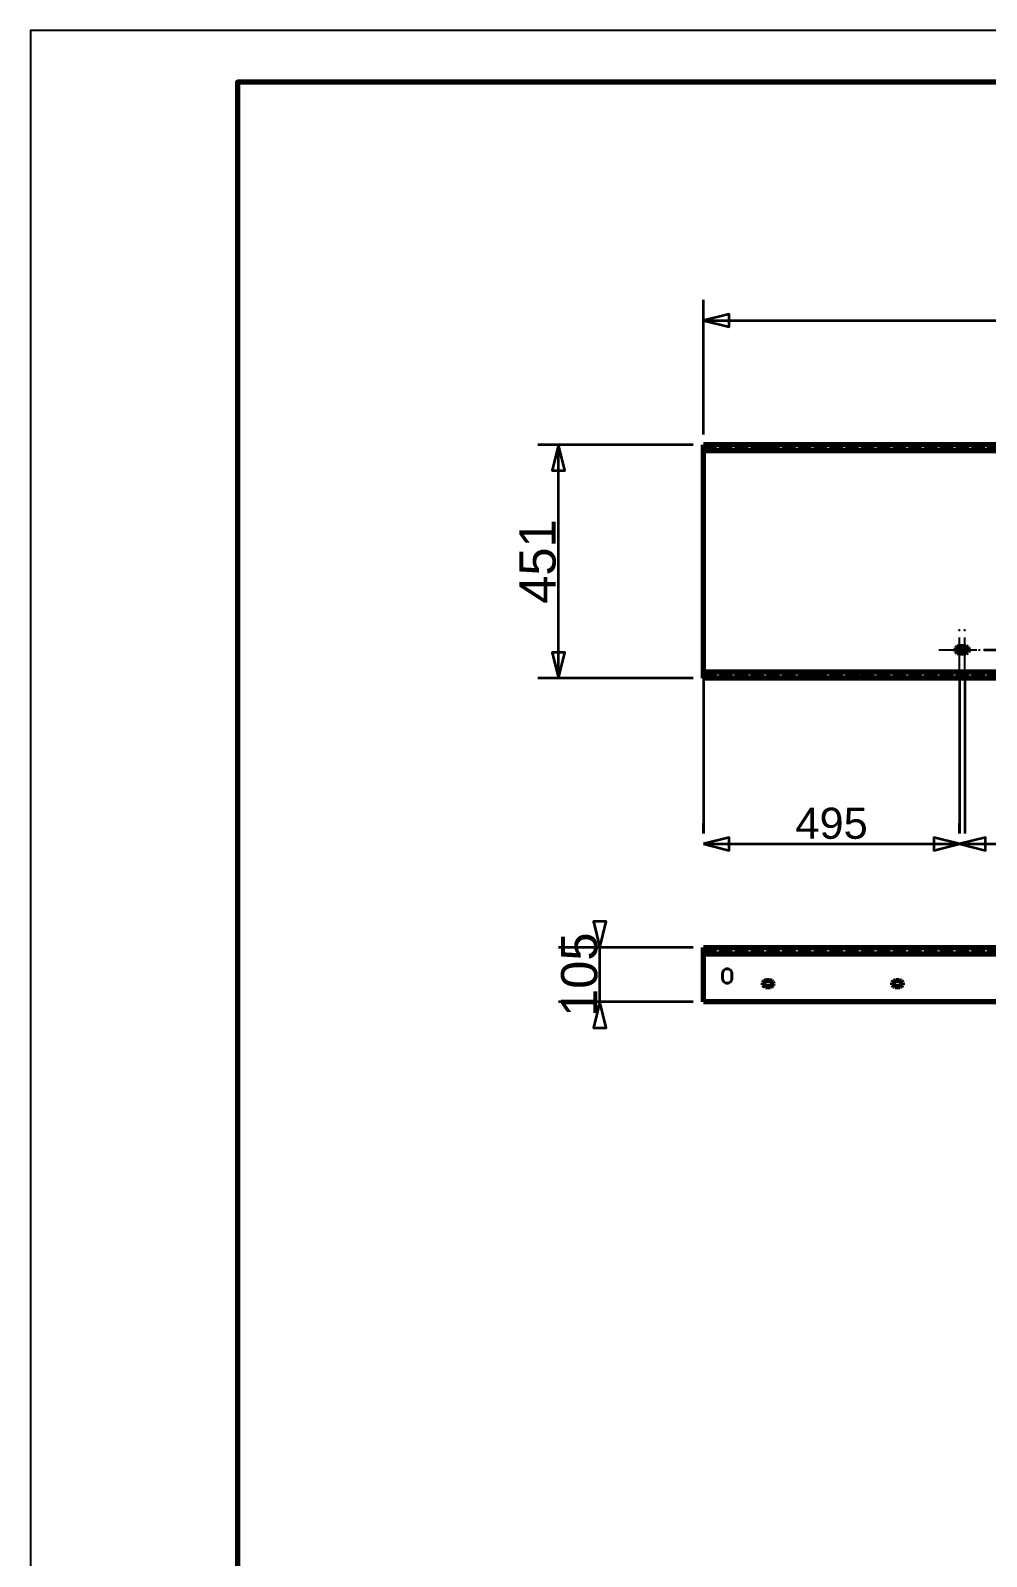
# Model space of a CAD drawing. Header units: millimetres. Extents: x 0 to 420, y 0 to 297.
# Drawn here: x 0 to 92.3, y 149.6 to 297 of the extents above; entities that cross this region are included whole.
import ezdxf
from ezdxf.enums import TextEntityAlignment as Align

# ---------------------------------------------------------------- set-up
doc = ezdxf.new("R2010")
doc.units = ezdxf.units.MM
doc.linetypes.add('CENTER', pattern=[5.08, 3.175, -0.635, 0.635, -0.635])
doc.linetypes.add('DASHED', pattern=[1.524, 1.27, -0.254])
doc.styles.add('GOST', font='Arial')

msp = doc.modelspace()

# ---------------------------------------------------------------- linework, layer by layer
at = {"color": 7, "lineweight": 35}
for p, q in [((65, 258), (65, 271)), ((65, 269), (240, 269)), ((64, 257), (49, 257)), ((51, 234.45), (51, 257)), ((92.08, 237.2), (255, 237.2)), ((64, 234.45), (49, 234.45)), ((65, 234.45), (65, 219.45)), ((89.75, 234.86), (89.75, 219.45)), ((90.25, 234.86), (90.25, 219.45)), ((65, 219.45), (65, 220.45)), ((89.75, 219.45), (89.75, 220.45)), ((89.75, 219.45), (89.75, 220.45)), ((65, 218.45), (89.75, 218.45)), ((89.75, 218.45), (101.7, 218.45)), ((64, 208.45), (51, 208.45)), ((55, 203.2), (55, 208.45)), ((64, 203.2), (51, 203.2))]:
    msp.add_line(p, q, dxfattribs=at)
at = {"color": 1, "lineweight": 70}
for p, q in [((65, 256.98), (65, 257)), ((65, 257), (65, 257)), ((240, 257), (65, 257)), ((65, 256.97), (65, 256.98)), ((65, 256.94), (65, 256.97)), ((65, 256.91), (65, 256.94)), ((65, 256.87), (65, 256.91)), ((65, 256.82), (65, 256.87)), ((65, 256.77), (65, 256.82)), ((65, 256.72), (65, 256.77)), ((65, 256.66), (65, 256.72)), ((65, 256.6), (65, 256.66)), ((65, 256.53), (65, 256.6)), ((65, 256.47), (65, 256.53)), ((65, 256.4), (65, 256.47)), ((65, 235.05), (65, 256.4)), ((240, 256.4), (65, 256.4)), ((89.42, 237.25), (89.45, 237.34)), ((89.42, 237.15), (89.42, 237.25)), ((89.45, 237.34), (89.5, 237.42)), ((89.5, 237.42), (89.57, 237.48)), ((89.57, 237.48), (89.66, 237.52)), ((89.66, 237.52), (89.75, 237.53)), ((89.75, 237.53), (90.25, 237.53)), ((90.25, 237.53), (90.34, 237.52)), ((90.34, 237.52), (90.43, 237.48)), ((90.43, 237.48), (90.5, 237.42)), ((90.5, 237.42), (90.55, 237.34)), ((90.55, 237.34), (90.58, 237.25)), ((90.58, 237.25), (90.58, 237.15)), ((89.45, 237.06), (89.42, 237.15)), ((89.5, 236.98), (89.45, 237.06)), ((89.57, 236.92), (89.5, 236.98)), ((89.66, 236.88), (89.57, 236.92)), ((89.75, 236.87), (89.66, 236.88)), ((90.25, 236.87), (89.75, 236.87)), ((90.34, 236.88), (90.25, 236.87)), ((90.43, 236.92), (90.34, 236.88)), ((90.5, 236.98), (90.43, 236.92)), ((90.55, 237.06), (90.5, 236.98)), ((90.58, 237.15), (90.55, 237.06)), ((65, 234.98), (65, 235.05)), ((240, 235.05), (65, 235.05)), ((65, 234.92), (65, 234.98)), ((65, 234.85), (65, 234.92)), ((65, 234.79), (65, 234.85)), ((65, 234.73), (65, 234.79)), ((65, 234.68), (65, 234.73)), ((65, 234.63), (65, 234.68)), ((65, 234.58), (65, 234.63)), ((65, 234.54), (65, 234.58)), ((65, 234.51), (65, 234.54)), ((65, 234.48), (65, 234.51)), ((65, 234.47), (65, 234.48)), ((65, 234.45), (65, 234.47)), ((240, 234.45), (65, 234.45)), ((65, 234.45), (65, 234.45)), ((65, 208.45), (240, 208.45)), ((65, 208.43), (65, 208.45)), ((65, 208.45), (65, 208.45)), ((65, 208.42), (65, 208.43)), ((65, 208.39), (65, 208.42)), ((65, 208.36), (65, 208.39)), ((65, 208.32), (65, 208.36)), ((65, 208.27), (65, 208.32)), ((65, 208.22), (65, 208.27)), ((65, 208.17), (65, 208.22)), ((65, 208.11), (65, 208.17)), ((65, 208.05), (65, 208.11)), ((65, 207.98), (65, 208.05)), ((65, 207.92), (65, 207.98)), ((65, 207.85), (65, 207.92)), ((65, 203.2), (65, 207.85)), ((65, 207.85), (240, 207.85)), ((70.8, 204.95), (70.81, 205.04)), ((70.81, 204.86), (70.8, 204.95)), ((70.81, 205.04), (70.86, 205.13)), ((70.86, 204.77), (70.81, 204.86)), ((70.86, 205.13), (70.92, 205.19)), ((70.92, 205.19), (71.01, 205.24)), ((71.01, 205.24), (71.1, 205.25)), ((71.1, 205.25), (71.4, 205.25)), ((71.4, 205.25), (71.49, 205.24)), ((71.49, 205.24), (71.58, 205.19)), ((71.58, 205.19), (71.64, 205.13)), ((71.64, 205.13), (71.69, 205.04)), ((71.69, 204.86), (71.64, 204.77)), ((71.69, 205.04), (71.7, 204.95)), ((71.7, 204.95), (71.69, 204.86)), ((83.3, 204.95), (83.31, 205.04)), ((83.31, 204.86), (83.3, 204.95)), ((83.31, 205.04), (83.36, 205.13)), ((83.36, 204.77), (83.31, 204.86)), ((83.36, 205.13), (83.42, 205.19)), ((83.42, 205.19), (83.51, 205.24)), ((83.51, 205.24), (83.6, 205.25)), ((83.6, 205.25), (83.9, 205.25)), ((83.9, 205.25), (83.99, 205.24)), ((83.99, 205.24), (84.08, 205.19)), ((84.08, 205.19), (84.14, 205.13)), ((84.14, 205.13), (84.19, 205.04)), ((84.19, 204.86), (84.14, 204.77)), ((84.19, 205.04), (84.2, 204.95)), ((84.2, 204.95), (84.19, 204.86)), ((70.92, 204.71), (70.86, 204.77)), ((71.01, 204.66), (70.92, 204.71)), ((71.1, 204.65), (71.01, 204.66)), ((71.4, 204.65), (71.1, 204.65)), ((71.49, 204.66), (71.4, 204.65)), ((71.58, 204.71), (71.49, 204.66)), ((71.64, 204.77), (71.58, 204.71)), ((83.42, 204.71), (83.36, 204.77)), ((83.51, 204.66), (83.42, 204.71)), ((83.6, 204.65), (83.51, 204.66)), ((83.9, 204.65), (83.6, 204.65)), ((83.99, 204.66), (83.9, 204.65)), ((84.08, 204.71), (83.99, 204.66)), ((84.14, 204.77), (84.08, 204.71)), ((240, 203.2), (65, 203.2))]:
    msp.add_line(p, q, dxfattribs=at)
at = {"color": 5, "linetype": 'DASHED', "lineweight": 35}
for p, q in [((65, 257), (65, 256.7)), ((65, 257), (240, 257)), ((65, 256.7), (65, 257)), ((65, 256.7), (65, 256.7)), ((65, 256.7), (65, 256.69)), ((65, 256.7), (240, 256.7)), ((240, 256.7), (65, 256.7)), ((65, 256.69), (65, 256.68)), ((65, 256.68), (65, 256.67)), ((65, 256.67), (65, 256.65)), ((65, 256.65), (65, 256.63)), ((65, 256.63), (65, 256.61)), ((65, 256.61), (65, 256.59)), ((65, 256.59), (65, 256.56)), ((65, 256.56), (65, 256.53)), ((65, 256.53), (65, 256.5)), ((65, 256.5), (65, 256.47)), ((65, 256.47), (65, 256.43)), ((65, 256.43), (65, 256.4)), ((70.81, 257), (70.8, 257)), ((70.8, 257), (70.8, 257)), ((70.8, 257), (70.8, 257)), ((70.8, 257), (70.81, 257)), ((70.81, 256.7), (70.8, 256.7)), ((70.8, 256.7), (70.8, 256.7)), ((70.8, 256.7), (70.8, 256.7)), ((70.8, 256.7), (70.81, 256.7)), ((70.82, 257), (70.81, 257)), ((70.81, 257), (70.82, 257)), ((70.82, 256.7), (70.81, 256.7)), ((70.81, 256.7), (70.82, 256.7)), ((70.83, 257), (70.82, 257)), ((70.82, 257), (70.83, 257)), ((70.83, 256.7), (70.82, 256.7)), ((70.82, 256.7), (70.83, 256.7)), ((70.85, 257), (70.83, 257)), ((70.83, 257), (70.85, 257)), ((70.85, 256.7), (70.83, 256.7)), ((70.83, 256.7), (70.85, 256.7)), ((70.87, 257), (70.85, 257)), ((70.85, 257), (70.87, 257)), ((70.87, 256.7), (70.85, 256.7)), ((70.85, 256.7), (70.87, 256.7)), ((70.89, 257), (70.87, 257)), ((70.87, 257), (70.89, 257)), ((70.89, 256.7), (70.87, 256.7)), ((70.87, 256.7), (70.89, 256.7)), ((70.91, 257), (70.89, 257)), ((70.89, 257), (70.91, 257)), ((70.91, 256.7), (70.89, 256.7)), ((70.89, 256.7), (70.91, 256.7)), ((70.94, 257), (70.91, 257)), ((70.91, 257), (70.94, 257)), ((70.94, 256.7), (70.91, 256.7)), ((70.91, 256.7), (70.94, 256.7)), ((70.97, 257), (70.94, 257)), ((70.94, 257), (70.97, 257)), ((70.97, 256.7), (70.94, 256.7)), ((70.94, 256.7), (70.97, 256.7)), ((71, 257), (70.97, 257)), ((70.97, 257), (71, 257)), ((71, 256.7), (70.97, 256.7)), ((70.97, 256.7), (71, 256.7)), ((71.03, 257), (71, 257)), ((71, 257), (71.03, 257)), ((71.03, 256.7), (71, 256.7)), ((71, 256.7), (71.03, 256.7)), ((71.07, 257), (71.03, 257)), ((71.03, 257), (71.07, 257)), ((71.07, 256.7), (71.03, 256.7)), ((71.03, 256.7), (71.07, 256.7)), ((71.1, 257), (71.07, 257)), ((71.07, 257), (71.1, 257)), ((71.1, 256.7), (71.07, 256.7)), ((71.07, 256.7), (71.1, 256.7)), ((71.4, 257), (71.1, 257)), ((71.1, 257), (71.4, 257)), ((71.1, 256.7), (71.4, 256.7)), ((71.4, 256.7), (71.1, 256.7)), ((71.4, 257), (71.43, 257)), ((71.43, 257), (71.4, 257)), ((71.4, 256.7), (71.43, 256.7)), ((71.43, 256.7), (71.4, 256.7)), ((71.43, 257), (71.47, 257)), ((71.47, 257), (71.43, 257)), ((71.43, 256.7), (71.47, 256.7)), ((71.47, 256.7), (71.43, 256.7)), ((71.47, 257), (71.5, 257)), ((71.5, 257), (71.47, 257)), ((71.47, 256.7), (71.5, 256.7)), ((71.5, 256.7), (71.47, 256.7)), ((71.5, 257), (71.53, 257)), ((71.53, 257), (71.5, 257)), ((71.5, 256.7), (71.53, 256.7)), ((71.53, 256.7), (71.5, 256.7)), ((71.53, 257), (71.56, 257)), ((71.56, 257), (71.53, 257)), ((71.53, 256.7), (71.56, 256.7)), ((71.56, 256.7), (71.53, 256.7)), ((71.56, 257), (71.59, 257)), ((71.59, 257), (71.56, 257)), ((71.56, 256.7), (71.59, 256.7)), ((71.59, 256.7), (71.56, 256.7)), ((71.59, 257), (71.61, 257)), ((71.61, 257), (71.59, 257)), ((71.59, 256.7), (71.61, 256.7)), ((71.61, 256.7), (71.59, 256.7)), ((71.61, 257), (71.63, 257)), ((71.63, 257), (71.61, 257)), ((71.61, 256.7), (71.63, 256.7)), ((71.63, 256.7), (71.61, 256.7)), ((71.63, 257), (71.65, 257)), ((71.65, 257), (71.63, 257)), ((71.63, 256.7), (71.65, 256.7)), ((71.65, 256.7), (71.63, 256.7)), ((71.65, 257), (71.67, 257)), ((71.67, 257), (71.65, 257)), ((71.65, 256.7), (71.67, 256.7)), ((71.67, 256.7), (71.65, 256.7)), ((71.67, 257), (71.68, 257)), ((71.68, 257), (71.67, 257)), ((71.67, 256.7), (71.68, 256.7)), ((71.68, 256.7), (71.67, 256.7)), ((71.68, 257), (71.69, 257)), ((71.69, 257), (71.68, 257)), ((71.68, 256.7), (71.69, 256.7)), ((71.69, 256.7), (71.68, 256.7)), ((71.69, 257), (71.7, 257)), ((71.7, 257), (71.69, 257)), ((71.69, 256.7), (71.7, 256.7)), ((71.7, 256.7), (71.69, 256.7)), ((71.7, 257), (71.7, 257)), ((71.7, 257), (71.7, 257)), ((71.7, 256.7), (71.7, 256.7)), ((71.7, 256.7), (71.7, 256.7)), ((83.31, 257), (83.3, 257)), ((83.3, 257), (83.3, 257)), ((83.3, 257), (83.3, 257)), ((83.3, 257), (83.31, 257)), ((83.31, 256.7), (83.3, 256.7)), ((83.3, 256.7), (83.3, 256.7)), ((83.3, 256.7), (83.3, 256.7)), ((83.3, 256.7), (83.31, 256.7)), ((83.32, 257), (83.31, 257)), ((83.31, 257), (83.32, 257)), ((83.32, 256.7), (83.31, 256.7)), ((83.31, 256.7), (83.32, 256.7)), ((83.33, 257), (83.32, 257)), ((83.32, 257), (83.33, 257)), ((83.33, 256.7), (83.32, 256.7)), ((83.32, 256.7), (83.33, 256.7)), ((83.35, 257), (83.33, 257)), ((83.33, 257), (83.35, 257)), ((83.35, 256.7), (83.33, 256.7)), ((83.33, 256.7), (83.35, 256.7)), ((83.37, 257), (83.35, 257)), ((83.35, 257), (83.37, 257)), ((83.37, 256.7), (83.35, 256.7)), ((83.35, 256.7), (83.37, 256.7)), ((83.39, 257), (83.37, 257)), ((83.37, 257), (83.39, 257)), ((83.39, 256.7), (83.37, 256.7)), ((83.37, 256.7), (83.39, 256.7)), ((83.41, 257), (83.39, 257)), ((83.39, 257), (83.41, 257)), ((83.41, 256.7), (83.39, 256.7)), ((83.39, 256.7), (83.41, 256.7)), ((83.44, 257), (83.41, 257)), ((83.41, 257), (83.44, 257)), ((83.44, 256.7), (83.41, 256.7)), ((83.41, 256.7), (83.44, 256.7)), ((83.47, 257), (83.44, 257)), ((83.44, 257), (83.47, 257)), ((83.47, 256.7), (83.44, 256.7)), ((83.44, 256.7), (83.47, 256.7)), ((83.5, 257), (83.47, 257)), ((83.47, 257), (83.5, 257)), ((83.5, 256.7), (83.47, 256.7)), ((83.47, 256.7), (83.5, 256.7)), ((83.53, 257), (83.5, 257)), ((83.5, 257), (83.53, 257)), ((83.53, 256.7), (83.5, 256.7)), ((83.5, 256.7), (83.53, 256.7)), ((83.57, 257), (83.53, 257)), ((83.53, 257), (83.57, 257)), ((83.57, 256.7), (83.53, 256.7)), ((83.53, 256.7), (83.57, 256.7)), ((83.6, 257), (83.57, 257)), ((83.57, 257), (83.6, 257)), ((83.6, 256.7), (83.57, 256.7)), ((83.57, 256.7), (83.6, 256.7)), ((83.9, 257), (83.6, 257)), ((83.6, 257), (83.9, 257)), ((83.6, 256.7), (83.9, 256.7)), ((83.9, 256.7), (83.6, 256.7)), ((83.9, 257), (83.93, 257)), ((83.93, 257), (83.9, 257)), ((83.9, 256.7), (83.93, 256.7)), ((83.93, 256.7), (83.9, 256.7)), ((83.93, 257), (83.97, 257)), ((83.97, 257), (83.93, 257)), ((83.93, 256.7), (83.97, 256.7)), ((83.97, 256.7), (83.93, 256.7)), ((83.97, 257), (84, 257)), ((84, 257), (83.97, 257)), ((83.97, 256.7), (84, 256.7)), ((84, 256.7), (83.97, 256.7)), ((84, 257), (84.03, 257)), ((84.03, 257), (84, 257)), ((84, 256.7), (84.03, 256.7)), ((84.03, 256.7), (84, 256.7)), ((84.03, 257), (84.06, 257)), ((84.06, 257), (84.03, 257)), ((84.03, 256.7), (84.06, 256.7)), ((84.06, 256.7), (84.03, 256.7)), ((84.06, 257), (84.09, 257)), ((84.09, 257), (84.06, 257)), ((84.06, 256.7), (84.09, 256.7)), ((84.09, 256.7), (84.06, 256.7)), ((84.09, 257), (84.11, 257)), ((84.11, 257), (84.09, 257)), ((84.09, 256.7), (84.11, 256.7)), ((84.11, 256.7), (84.09, 256.7)), ((84.11, 257), (84.13, 257)), ((84.13, 257), (84.11, 257)), ((84.11, 256.7), (84.13, 256.7)), ((84.13, 256.7), (84.11, 256.7)), ((84.13, 257), (84.15, 257)), ((84.15, 257), (84.13, 257)), ((84.13, 256.7), (84.15, 256.7)), ((84.15, 256.7), (84.13, 256.7)), ((84.15, 257), (84.17, 257)), ((84.17, 257), (84.15, 257)), ((84.15, 256.7), (84.17, 256.7)), ((84.17, 256.7), (84.15, 256.7)), ((84.17, 257), (84.18, 257)), ((84.18, 257), (84.17, 257)), ((84.17, 256.7), (84.18, 256.7)), ((84.18, 256.7), (84.17, 256.7)), ((84.18, 257), (84.19, 257)), ((84.19, 257), (84.18, 257)), ((84.18, 256.7), (84.19, 256.7)), ((84.19, 256.7), (84.18, 256.7)), ((84.19, 257), (84.2, 257)), ((84.2, 257), (84.19, 257)), ((84.19, 256.7), (84.2, 256.7)), ((84.2, 256.7), (84.19, 256.7)), ((84.2, 257), (84.2, 257)), ((84.2, 257), (84.2, 257)), ((84.2, 256.7), (84.2, 256.7)), ((84.2, 256.7), (84.2, 256.7)), ((65, 256.4), (65, 235.05)), ((89.45, 237.34), (89.42, 237.25)), ((89.42, 237.25), (89.42, 237.15)), ((89.5, 237.42), (89.45, 237.34)), ((89.57, 237.48), (89.5, 237.42)), ((89.66, 237.52), (89.57, 237.48)), ((89.75, 237.53), (89.66, 237.52)), ((90.25, 237.53), (89.75, 237.53)), ((90.34, 237.52), (90.25, 237.53)), ((90.43, 237.48), (90.34, 237.52)), ((90.5, 237.42), (90.43, 237.48)), ((90.55, 237.34), (90.5, 237.42)), ((90.58, 237.25), (90.55, 237.34)), ((90.58, 237.15), (90.58, 237.25)), ((89.42, 237.15), (89.45, 237.06)), ((89.45, 237.06), (89.5, 236.98)), ((89.5, 236.98), (89.57, 236.92)), ((89.57, 236.92), (89.66, 236.88)), ((89.66, 236.88), (89.75, 236.87)), ((89.75, 236.87), (90.25, 236.87)), ((90.25, 236.87), (90.34, 236.88)), ((90.34, 236.88), (90.43, 236.92)), ((90.43, 236.92), (90.5, 236.98)), ((90.5, 236.98), (90.55, 237.06)), ((90.55, 237.06), (90.58, 237.15)), ((65, 235.05), (65, 235.02)), ((65, 235.02), (65, 234.98)), ((65, 234.98), (65, 234.95)), ((65, 234.95), (65, 234.92)), ((65, 234.92), (65, 234.89)), ((65, 234.89), (65, 234.86)), ((65, 234.86), (65, 234.84)), ((65, 234.84), (65, 234.82)), ((65, 234.82), (65, 234.8)), ((65, 234.8), (65, 234.78)), ((65, 234.78), (65, 234.77)), ((65, 234.77), (65, 234.76)), ((65, 234.76), (65, 234.75)), ((65, 234.75), (65, 234.75)), ((65, 234.75), (240, 234.75)), ((65, 234.45), (65, 234.75)), ((65, 234.75), (65, 234.45)), ((240, 234.75), (65, 234.75)), ((240, 234.45), (65, 234.45)), ((74.75, 234.75), (74.76, 234.75)), ((74.75, 234.45), (74.75, 234.75)), ((74.75, 234.45), (74.75, 234.75)), ((74.76, 234.75), (74.75, 234.75)), ((74.76, 234.45), (74.75, 234.45)), ((74.75, 234.45), (74.76, 234.45)), ((74.76, 234.75), (74.79, 234.75)), ((74.79, 234.75), (74.76, 234.75)), ((74.79, 234.45), (74.76, 234.45)), ((74.76, 234.45), (74.79, 234.45)), ((74.79, 234.75), (74.85, 234.75)), ((74.85, 234.75), (74.79, 234.75)), ((74.85, 234.45), (74.79, 234.45)), ((74.79, 234.45), (74.85, 234.45)), ((74.85, 234.75), (74.92, 234.75)), ((74.92, 234.75), (74.85, 234.75)), ((74.92, 234.45), (74.85, 234.45)), ((74.85, 234.45), (74.92, 234.45)), ((74.92, 234.75), (75, 234.75)), ((75, 234.75), (74.92, 234.75)), ((75, 234.45), (74.92, 234.45)), ((74.92, 234.45), (75, 234.45)), ((75, 234.75), (75.1, 234.75)), ((75.1, 234.75), (75, 234.75)), ((75.1, 234.45), (75, 234.45)), ((75, 234.45), (75.1, 234.45)), ((75.1, 234.75), (75.2, 234.75)), ((75.2, 234.75), (75.1, 234.75)), ((75.2, 234.45), (75.1, 234.45)), ((75.1, 234.45), (75.2, 234.45)), ((75.2, 234.75), (75.3, 234.75)), ((75.3, 234.75), (75.2, 234.75)), ((75.3, 234.45), (75.2, 234.45)), ((75.2, 234.45), (75.3, 234.45)), ((75.3, 234.75), (75.4, 234.75)), ((75.4, 234.75), (75.3, 234.75)), ((75.4, 234.45), (75.3, 234.45)), ((75.3, 234.45), (75.4, 234.45)), ((75.4, 234.75), (75.48, 234.75)), ((75.48, 234.75), (75.4, 234.75)), ((75.48, 234.45), (75.4, 234.45)), ((75.4, 234.45), (75.48, 234.45)), ((75.48, 234.75), (75.55, 234.75)), ((75.55, 234.75), (75.48, 234.75)), ((75.55, 234.45), (75.48, 234.45)), ((75.48, 234.45), (75.55, 234.45)), ((75.55, 234.75), (75.61, 234.75)), ((75.61, 234.75), (75.55, 234.75)), ((75.61, 234.45), (75.55, 234.45)), ((75.55, 234.45), (75.61, 234.45)), ((75.61, 234.75), (75.64, 234.75)), ((75.64, 234.75), (75.61, 234.75)), ((75.64, 234.45), (75.61, 234.45)), ((75.61, 234.45), (75.64, 234.45)), ((75.64, 234.75), (75.65, 234.75)), ((75.65, 234.75), (75.64, 234.75)), ((75.65, 234.45), (75.64, 234.45)), ((75.64, 234.45), (75.65, 234.45)), ((75.65, 234.45), (75.65, 234.75)), ((75.65, 234.45), (75.65, 234.75)), ((79.25, 234.75), (79.26, 234.75)), ((79.25, 234.45), (79.25, 234.75)), ((79.25, 234.45), (79.25, 234.75)), ((79.26, 234.75), (79.25, 234.75)), ((79.26, 234.45), (79.25, 234.45)), ((79.25, 234.45), (79.26, 234.45)), ((79.26, 234.75), (79.29, 234.75)), ((79.29, 234.75), (79.26, 234.75)), ((79.29, 234.45), (79.26, 234.45)), ((79.26, 234.45), (79.29, 234.45)), ((79.29, 234.75), (79.35, 234.75)), ((79.35, 234.75), (79.29, 234.75)), ((79.35, 234.45), (79.29, 234.45)), ((79.29, 234.45), (79.35, 234.45)), ((79.35, 234.75), (79.42, 234.75)), ((79.42, 234.75), (79.35, 234.75)), ((79.42, 234.45), (79.35, 234.45)), ((79.35, 234.45), (79.42, 234.45)), ((79.42, 234.75), (79.5, 234.75)), ((79.5, 234.75), (79.42, 234.75)), ((79.5, 234.45), (79.42, 234.45)), ((79.42, 234.45), (79.5, 234.45)), ((79.5, 234.75), (79.6, 234.75)), ((79.6, 234.75), (79.5, 234.75)), ((79.6, 234.45), (79.5, 234.45)), ((79.5, 234.45), (79.6, 234.45)), ((79.6, 234.75), (79.7, 234.75)), ((79.7, 234.75), (79.6, 234.75)), ((79.7, 234.45), (79.6, 234.45)), ((79.6, 234.45), (79.7, 234.45)), ((79.7, 234.75), (79.8, 234.75)), ((79.8, 234.75), (79.7, 234.75)), ((79.8, 234.45), (79.7, 234.45)), ((79.7, 234.45), (79.8, 234.45)), ((79.8, 234.75), (79.9, 234.75)), ((79.9, 234.75), (79.8, 234.75)), ((79.9, 234.45), (79.8, 234.45)), ((79.8, 234.45), (79.9, 234.45)), ((79.9, 234.75), (79.98, 234.75)), ((79.98, 234.75), (79.9, 234.75)), ((79.98, 234.45), (79.9, 234.45)), ((79.9, 234.45), (79.98, 234.45)), ((79.98, 234.75), (80.05, 234.75)), ((80.05, 234.75), (79.98, 234.75)), ((80.05, 234.45), (79.98, 234.45)), ((79.98, 234.45), (80.05, 234.45)), ((80.05, 234.75), (80.11, 234.75)), ((80.11, 234.75), (80.05, 234.75)), ((80.11, 234.45), (80.05, 234.45)), ((80.05, 234.45), (80.11, 234.45)), ((80.11, 234.75), (80.14, 234.75)), ((80.14, 234.75), (80.11, 234.75)), ((80.14, 234.45), (80.11, 234.45)), ((80.11, 234.45), (80.14, 234.45)), ((80.14, 234.75), (80.15, 234.75)), ((80.15, 234.75), (80.14, 234.75)), ((80.15, 234.45), (80.14, 234.45)), ((80.14, 234.45), (80.15, 234.45)), ((80.15, 234.45), (80.15, 234.75)), ((80.15, 234.45), (80.15, 234.75)), ((65, 208.45), (240, 208.45)), ((65, 208.15), (65, 208.45)), ((65, 208.15), (65, 208.45)), ((65, 208.45), (65, 208.45)), ((65, 208.45), (65, 208.43)), ((65, 208.43), (65, 208.42)), ((65, 208.42), (65, 208.39)), ((65, 208.39), (65, 208.36)), ((65, 208.36), (65, 208.32)), ((65, 208.32), (65, 208.27)), ((65, 208.27), (65, 208.22)), ((65, 208.22), (65, 208.17)), ((65, 208.17), (65, 208.11)), ((240, 208.15), (65, 208.15)), ((65, 208.15), (65, 208.15)), ((65, 208.15), (65, 208.14)), ((65, 208.14), (65, 208.15)), ((65, 208.15), (65, 208.15)), ((240, 208.15), (65, 208.15)), ((65, 208.14), (65, 208.13)), ((65, 208.13), (65, 208.14)), ((65, 208.13), (65, 208.12)), ((65, 208.12), (65, 208.13)), ((65, 208.12), (65, 208.1)), ((65, 208.1), (65, 208.12)), ((65, 208.11), (65, 208.05)), ((65, 208.1), (65, 208.08)), ((65, 208.08), (65, 208.1)), ((65, 208.08), (65, 208.06)), ((65, 208.06), (65, 208.08)), ((65, 208.06), (65, 208.04)), ((65, 208.04), (65, 208.06)), ((65, 208.05), (65, 207.98)), ((65, 208.04), (65, 208.01)), ((65, 208.01), (65, 208.04)), ((65, 208.01), (65, 207.98)), ((65, 207.98), (65, 208.01)), ((65, 207.98), (65, 207.95)), ((65, 207.98), (65, 207.92)), ((65, 207.95), (65, 207.98)), ((65, 207.95), (65, 207.92)), ((65, 207.92), (65, 207.95)), ((65, 207.92), (65, 207.88)), ((65, 207.92), (65, 207.85)), ((65, 207.88), (65, 207.92)), ((65, 207.88), (65, 207.85)), ((65, 207.85), (65, 207.88)), ((65, 207.85), (65, 203.2)), ((65, 207.85), (65, 203.2)), ((65, 203.2), (65, 207.85)), ((89.42, 208.45), (89.41, 208.45)), ((89.41, 208.45), (89.42, 208.45)), ((89.42, 208.15), (89.41, 208.15)), ((89.41, 208.15), (89.42, 208.15)), ((89.43, 208.45), (89.42, 208.45)), ((89.42, 208.45), (89.42, 208.45)), ((89.42, 208.45), (89.42, 208.45)), ((89.42, 208.45), (89.43, 208.45)), ((89.43, 208.15), (89.42, 208.15)), ((89.42, 208.15), (89.42, 208.15)), ((89.42, 208.15), (89.42, 208.15)), ((89.42, 208.15), (89.43, 208.15)), ((89.45, 208.45), (89.43, 208.45)), ((89.43, 208.45), (89.45, 208.45)), ((89.45, 208.15), (89.43, 208.15)), ((89.43, 208.15), (89.45, 208.15)), ((89.47, 208.45), (89.45, 208.45)), ((89.45, 208.45), (89.47, 208.45)), ((89.47, 208.15), (89.45, 208.15)), ((89.45, 208.15), (89.47, 208.15)), ((89.49, 208.45), (89.47, 208.45)), ((89.47, 208.45), (89.49, 208.45)), ((89.49, 208.15), (89.47, 208.15)), ((89.47, 208.15), (89.49, 208.15)), ((89.51, 208.45), (89.49, 208.45)), ((89.49, 208.45), (89.51, 208.45)), ((89.51, 208.15), (89.49, 208.15)), ((89.49, 208.15), (89.51, 208.15)), ((89.54, 208.45), (89.51, 208.45)), ((89.51, 208.45), (89.54, 208.45)), ((89.54, 208.15), (89.51, 208.15)), ((89.51, 208.15), (89.54, 208.15)), ((89.57, 208.45), (89.54, 208.45)), ((89.54, 208.45), (89.57, 208.45)), ((89.57, 208.15), (89.54, 208.15)), ((89.54, 208.15), (89.57, 208.15)), ((89.6, 208.45), (89.57, 208.45)), ((89.57, 208.45), (89.6, 208.45)), ((89.6, 208.15), (89.57, 208.15)), ((89.57, 208.15), (89.6, 208.15)), ((89.64, 208.45), (89.6, 208.45)), ((89.6, 208.45), (89.64, 208.45)), ((89.64, 208.15), (89.6, 208.15)), ((89.6, 208.15), (89.64, 208.15)), ((89.68, 208.45), (89.64, 208.45)), ((89.64, 208.45), (89.68, 208.45)), ((89.68, 208.15), (89.64, 208.15)), ((89.64, 208.15), (89.68, 208.15)), ((89.71, 208.45), (89.68, 208.45)), ((89.68, 208.45), (89.71, 208.45)), ((89.71, 208.15), (89.68, 208.15)), ((89.68, 208.15), (89.71, 208.15)), ((89.75, 208.45), (89.71, 208.45)), ((89.71, 208.45), (89.75, 208.45)), ((89.75, 208.15), (89.71, 208.15)), ((89.71, 208.15), (89.75, 208.15)), ((89.75, 208.45), (90.25, 208.45)), ((90.25, 208.45), (89.75, 208.45)), ((90.25, 208.15), (89.75, 208.15)), ((89.75, 208.15), (90.25, 208.15)), ((90.25, 208.45), (90.29, 208.45)), ((90.29, 208.45), (90.25, 208.45)), ((90.25, 208.15), (90.29, 208.15)), ((90.29, 208.15), (90.25, 208.15)), ((90.29, 208.45), (90.32, 208.45)), ((90.32, 208.45), (90.29, 208.45)), ((90.29, 208.15), (90.32, 208.15)), ((90.32, 208.15), (90.29, 208.15)), ((90.32, 208.45), (90.36, 208.45)), ((90.36, 208.45), (90.32, 208.45)), ((90.32, 208.15), (90.36, 208.15)), ((90.36, 208.15), (90.32, 208.15)), ((90.36, 208.45), (90.4, 208.45)), ((90.4, 208.45), (90.36, 208.45)), ((90.36, 208.15), (90.4, 208.15)), ((90.4, 208.15), (90.36, 208.15)), ((90.4, 208.45), (90.43, 208.45)), ((90.43, 208.45), (90.4, 208.45)), ((90.4, 208.15), (90.43, 208.15)), ((90.43, 208.15), (90.4, 208.15)), ((90.43, 208.45), (90.46, 208.45)), ((90.46, 208.45), (90.43, 208.45)), ((90.43, 208.15), (90.46, 208.15)), ((90.46, 208.15), (90.43, 208.15)), ((90.46, 208.45), (90.49, 208.45)), ((90.49, 208.45), (90.46, 208.45)), ((90.46, 208.15), (90.49, 208.15)), ((90.49, 208.15), (90.46, 208.15)), ((90.49, 208.45), (90.51, 208.45)), ((90.51, 208.45), (90.49, 208.45)), ((90.49, 208.15), (90.51, 208.15)), ((90.51, 208.15), (90.49, 208.15)), ((90.51, 208.45), (90.53, 208.45)), ((90.53, 208.45), (90.51, 208.45)), ((90.51, 208.15), (90.53, 208.15)), ((90.53, 208.15), (90.51, 208.15)), ((90.53, 208.45), (90.55, 208.45)), ((90.55, 208.45), (90.53, 208.45)), ((90.53, 208.15), (90.55, 208.15)), ((90.55, 208.15), (90.53, 208.15)), ((90.55, 208.45), (90.57, 208.45)), ((90.57, 208.45), (90.55, 208.45)), ((90.55, 208.15), (90.57, 208.15)), ((90.57, 208.15), (90.55, 208.15)), ((90.57, 208.45), (90.58, 208.45)), ((90.58, 208.45), (90.57, 208.45)), ((90.57, 208.15), (90.58, 208.15)), ((90.58, 208.15), (90.57, 208.15)), ((90.58, 208.45), (90.58, 208.45)), ((90.58, 208.45), (90.59, 208.45)), ((90.59, 208.45), (90.58, 208.45)), ((90.58, 208.45), (90.58, 208.45)), ((90.58, 208.15), (90.58, 208.15)), ((90.58, 208.15), (90.59, 208.15)), ((90.59, 208.15), (90.58, 208.15)), ((90.58, 208.15), (90.58, 208.15)), ((67.07, 206.34), (66.98, 206.27)), ((66.98, 206.27), (67.07, 206.34)), ((67.18, 206.38), (67.07, 206.34)), ((67.07, 206.34), (67.18, 206.38)), ((67.3, 206.4), (67.18, 206.38)), ((67.18, 206.38), (67.3, 206.4)), ((67.42, 206.38), (67.3, 206.4)), ((67.3, 206.4), (67.42, 206.38)), ((67.52, 206.34), (67.42, 206.38)), ((67.42, 206.38), (67.52, 206.34)), ((67.62, 206.27), (67.52, 206.34)), ((67.52, 206.34), (67.62, 206.27)), ((66.87, 206.07), (66.85, 205.95)), ((66.85, 205.95), (66.87, 206.07)), ((66.85, 205.45), (66.85, 205.95)), ((66.85, 205.95), (66.85, 205.45)), ((66.85, 205.45), (66.87, 205.33)), ((66.87, 205.33), (66.85, 205.45)), ((66.91, 206.17), (66.87, 206.07)), ((66.87, 206.07), (66.91, 206.17)), ((66.87, 205.33), (66.91, 205.22)), ((66.91, 205.22), (66.87, 205.33)), ((66.98, 206.27), (66.91, 206.17)), ((66.91, 206.17), (66.98, 206.27)), ((66.91, 205.22), (66.98, 205.13)), ((66.98, 205.13), (66.91, 205.22)), ((66.98, 205.13), (67.07, 205.06)), ((67.07, 205.06), (66.98, 205.13)), ((67.07, 205.06), (67.18, 205.02)), ((67.18, 205.02), (67.07, 205.06)), ((67.18, 205.02), (67.3, 205)), ((67.3, 205), (67.18, 205.02)), ((67.3, 205), (67.42, 205.02)), ((67.42, 205.02), (67.3, 205)), ((67.42, 205.02), (67.52, 205.06)), ((67.52, 205.06), (67.42, 205.02)), ((67.52, 205.06), (67.62, 205.13)), ((67.62, 205.13), (67.52, 205.06)), ((67.69, 206.17), (67.62, 206.27)), ((67.62, 206.27), (67.69, 206.17)), ((67.62, 205.13), (67.69, 205.22)), ((67.69, 205.22), (67.62, 205.13)), ((67.73, 206.07), (67.69, 206.17)), ((67.69, 206.17), (67.73, 206.07)), ((67.69, 205.22), (67.73, 205.33)), ((67.73, 205.33), (67.69, 205.22)), ((67.75, 205.95), (67.73, 206.07)), ((67.73, 206.07), (67.75, 205.95)), ((67.73, 205.33), (67.75, 205.45)), ((67.75, 205.45), (67.73, 205.33)), ((67.75, 205.95), (67.75, 205.45)), ((67.75, 205.45), (67.75, 205.95)), ((70.81, 205.04), (70.8, 204.95)), ((70.8, 204.95), (70.81, 204.86)), ((70.86, 205.13), (70.81, 205.04)), ((70.81, 204.86), (70.86, 204.77)), ((70.92, 205.19), (70.86, 205.13)), ((71.01, 205.24), (70.92, 205.19)), ((71.1, 205.25), (71.01, 205.24)), ((71.4, 205.25), (71.1, 205.25)), ((71.49, 205.24), (71.4, 205.25)), ((71.58, 205.19), (71.49, 205.24)), ((71.64, 205.13), (71.58, 205.19)), ((71.69, 205.04), (71.64, 205.13)), ((71.64, 204.77), (71.69, 204.86)), ((71.7, 204.95), (71.69, 205.04)), ((71.69, 204.86), (71.7, 204.95)), ((83.31, 205.04), (83.3, 204.95)), ((83.3, 204.95), (83.31, 204.86)), ((83.36, 205.13), (83.31, 205.04)), ((83.31, 204.86), (83.36, 204.77)), ((83.42, 205.19), (83.36, 205.13)), ((83.51, 205.24), (83.42, 205.19)), ((83.6, 205.25), (83.51, 205.24)), ((83.9, 205.25), (83.6, 205.25)), ((83.99, 205.24), (83.9, 205.25)), ((84.08, 205.19), (83.99, 205.24)), ((84.14, 205.13), (84.08, 205.19)), ((84.19, 205.04), (84.14, 205.13)), ((84.14, 204.77), (84.19, 204.86)), ((84.2, 204.95), (84.19, 205.04)), ((84.19, 204.86), (84.2, 204.95)), ((70.86, 204.77), (70.92, 204.71)), ((70.92, 204.71), (71.01, 204.66)), ((71.01, 204.66), (71.1, 204.65)), ((71.1, 204.65), (71.4, 204.65)), ((71.4, 204.65), (71.49, 204.66)), ((71.49, 204.66), (71.58, 204.71)), ((71.58, 204.71), (71.64, 204.77)), ((83.36, 204.77), (83.42, 204.71)), ((83.42, 204.71), (83.51, 204.66)), ((83.51, 204.66), (83.6, 204.65)), ((83.6, 204.65), (83.9, 204.65)), ((83.9, 204.65), (83.99, 204.66)), ((83.99, 204.66), (84.08, 204.71)), ((84.08, 204.71), (84.14, 204.77)), ((65, 203.2), (240, 203.2)), ((65, 203.2), (240, 203.2)), ((65, 203.2), (240, 203.2))]:
    msp.add_line(p, q, dxfattribs=at)
at = {"color": 4, "linetype": 'CENTER', "lineweight": 25}
for p, q in [((89.75, 235.2), (89.75, 239.2)), ((90.25, 235.2), (90.25, 239.2)), ((87.75, 237.2), (91.75, 237.2)), ((88.25, 237.2), (92.25, 237.2))]:
    msp.add_line(p, q, dxfattribs=at)
at = {"color": 7, "lineweight": 25}
msp.add_lwpolyline([(0, 0), (420, 0), (420, 297), (0, 297)], close=True, dxfattribs=at)
at = {"color": 7, "lineweight": 70}
msp.add_lwpolyline([(20, 5), (415, 5), (415, 292), (20, 292)], close=True, dxfattribs=at)
at = {"color": 7, "lineweight": 35}
for points in [[(65, 269), (67.5, 268.38), (67.5, 269.62)], [(51, 257), (50.38, 254.5), (51.62, 254.5)], [(51, 234.45), (51.62, 236.95), (50.38, 236.95)], [(65, 218.45), (67.5, 217.82), (67.5, 219.07)], [(89.75, 218.45), (87.25, 219.07), (87.25, 217.82)], [(89.75, 218.45), (92.25, 217.82), (92.25, 219.07)], [(55, 208.45), (55.62, 210.95), (54.38, 210.95)], [(55, 203.2), (54.38, 200.7), (55.62, 200.7)]]:
    msp.add_lwpolyline(points, close=True, dxfattribs=at)

# ---------------------------------------------------------------- texts
at = {"color": 7, "style": 'GOST'}
for s, p in [('451', (49, 245.72)), ('105', (53, 205.82))]:
    msp.add_text(s, height=3.5, rotation=90, dxfattribs=at).set_placement(p, align=Align.MIDDLE)
msp.add_text('495', height=3, dxfattribs=at).set_placement((77.38, 220.45), align=Align.MIDDLE)

doc.saveas('drawing.dxf')
